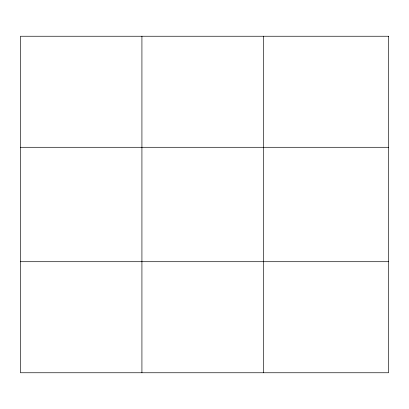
<?xml version="1.0" encoding="UTF-8"?>
<svg xmlns="http://www.w3.org/2000/svg" width="409" height="409" viewBox="0 0 409 409"><rect width="100%" height="100%" fill="white"/><g stroke="black" fill="none" stroke-linecap="round" stroke-linejoin="round"><path stroke-width="0.61" d="M141.923 372.757L141.923 36.243M263.396 372.757L263.396 36.243M20.45 147.291L388.55 147.291M20.45 261.709L388.55 261.709M388.55 36.243L388.55 372.757L20.45 372.757L20.45 36.243L388.55 36.243"/></g></svg>
